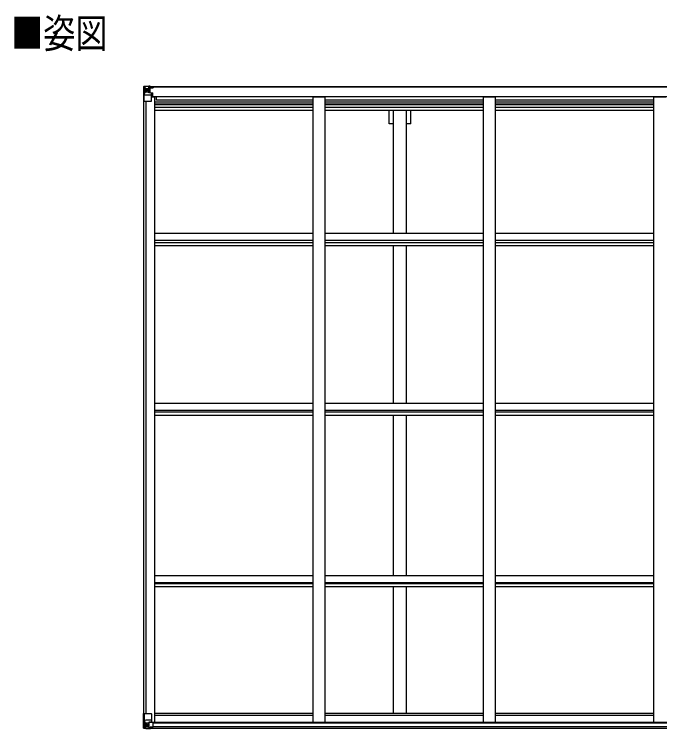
# Model space of a CAD drawing. Units: millimetres, scale not verified. Extents: x -10512 to 10512, y -7425 to 7425.
# Drawn here: x -4554 to -1841, y -725 to 2280 of the extents above; entities that cross this region are included whole.
import ezdxf
from ezdxf.enums import TextEntityAlignment as Align

# ---------------------------------------------------------------- set-up
doc = ezdxf.new("R2010")
doc.units = ezdxf.units.MM
doc.header["$LTSCALE"] = 40
for name, color, linetype in [('0-2_USER1', 3, 'Continuous'), ('0-4_YKK_13', 4, 'Continuous'), ('0-5_YKK_A1', 4, 'Continuous')]:
    doc.layers.add(name, color=color, linetype=linetype)
doc.styles.add('ＭＳ ゴシック', font='')
doc.styles.get('ＭＳ ゴシック').set_extended_font_data('MS Gothic')

msp = doc.modelspace()

# ---------------------------------------------------------------- linework, layer by layer
at = {"layer": '0-4_YKK_13'}
for p, q in [((-4011.12, 1974.63), (-4011.12, 1974.59)), ((-4010.19, 1975.63), (-4010.18, 1975.63)), ((-4010.19, 1975.59), (-4010.19, 1975.63)), ((-4001.22, 1976.02), (-4009.14, 1975.54)), ((-4008.28, 1974.57), (-4008.28, 1974.51)), ((-4008.28, 1913.92), (-4008.28, 1974.51)), ((-4007.73, 1940.8), (-4003.59, 1952.89)), ((-4004.31, 1971.13), (-4007.05, 1974.8)), ((-4003.46, 1967.62), (-4001.12, 1967.68)), ((-4003.46, 1954.15), (-4003.46, 1967.62)), ((-4001.12, 1954.12), (-4003.46, 1954.15)), ((-3989.12, 1976.81), (-4001.12, 1976.02)), ((-4001.12, 1967.68), (-3989.12, 1967.68)), ((-4001.12, 1954.12), (-3989.12, 1954.12)), ((-4001.12, 1954.12), (-4001.12, 1954.12)), ((-3995.64, 1960.48), (-3995.64, 1959.52)), ((-3990.12, 1967.68), (-3989.12, 1967.68)), ((-3982.62, 1977.32), (-3989.12, 1976.92)), ((-3989.12, 1950.82), (-3989.12, 1976.92)), ((-3989.12, 1976.04), (-3982.62, 1976.43)), ((-3987.62, 1971.21), (-3989.12, 1971.21)), ((-3987.62, 1967.68), (-3989.12, 1967.68)), ((-3987.62, 1954.12), (-3989.12, 1954.12)), ((-3982.62, 1975.51), (-3987.62, 1975.42)), ((-3987.12, 1970.85), (-3987.62, 1970.85)), ((-3983.62, 1965.92), (-3987.62, 1965.92)), ((-3983.62, 1957.72), (-3987.62, 1957.72)), ((-3987.52, 1969.55), (-3983.62, 1969.55)), ((-3987.13, 1969.76), (-3987.13, 1969.93)), ((-3987.13, 1969.93), (-3987.12, 1969.93)), ((-3987.12, 1971.88), (-3987.12, 1969.93)), ((-3979.12, 1971.88), (-3987.12, 1971.88)), ((-3979.12, 1971.85), (-3987.12, 1971.85)), ((-3977.12, 1970.01), (-3987.12, 1969.93)), ((-3983.62, 1949.82), (-3983.62, 1969.79)), ((-3982.62, 1976.43), (-3982.62, 1977.32)), ((-3982.62, 1975.92), (-3982.62, 1976.43)), ((-3982.62, 1975.92), (-3982.62, 1975.51)), ((-3982.62, 1975.51), (-3982.62, 1974.69)), ((-3980.62, 1972.63), (-3980.62, 1971.88)), ((-3977.62, 1975.12), (-3977.62, 1974.69)), ((-3977.32, 1975.12), (-3977.62, 1975.12)), ((-3977.32, 1975.12), (-3975.63, 1974.69)), ((-3977.12, 1971.62), (-3972.12, 1971.62)), ((-3977.12, 1970.01), (-3977.12, 1971.62)), ((-3972.12, 1972.63), (-3972.12, 1971.62)), ((-3972.12, 1971.62), (-3971.12, 1971.62)), ((-3971.12, 1971.62), (-3971.12, 1972.63)), ((-3971.12, 1971.62), (-3971.12, 1970.05)), ((-3971.12, 1969.94), (-3971.12, 1970.05)), ((-4007.73, 1940.8), (-4001.12, 1940.59)), ((-4001.12, 1940.59), (-3977.12, 1940.59)), ((-3988.3, 1950.57), (-3977.95, 1948.91)), ((-3988.3, 1949.93), (-3988.3, 1950.57)), ((-3977.95, 1948.28), (-3988.3, 1949.93)), ((-3977.95, 1948.91), (-3977.95, 1948.28)), ((-3977.67, 1948.83), (-3973.62, 1948.8)), ((-3977.12, 1914.92), (-3977.12, 1948.02)), ((-3972.62, 1936.92), (-3977.12, 1936.92)), ((-3956.62, 1933), (-3977.12, 1933)), ((-3972.62, 1948.79), (-3973.62, 1948.8)), ((-3973.62, 1947.07), (-3972.62, 1947.07)), ((-3972.62, 1933), (-3972.62, 1948.79)), ((-4008.28, 1913.92), (-3978.12, 1913.92)), ((-4011.12, -661.17), (-3978.12, -661.17)), ((-4011.12, -721.88), (-4011.12, -661.17)), ((-4008.28, -661.17), (-4008.28, -721.76)), ((-4007.73, -688.06), (-4001.12, -687.84)), ((-4007.73, -688.06), (-4003.59, -700.14)), ((-4001.12, -687.84), (-3977.12, -687.84)), ((-3977.12, -662.17), (-3977.12, -695.27)), ((-4004.31, -718.38), (-4007.05, -722.05)), ((-4001.12, -701.37), (-4003.46, -701.41)), ((-4003.46, -701.41), (-4003.46, -714.88)), ((-4003.46, -714.88), (-4001.12, -714.94)), ((-4001.12, -701.37), (-4001.12, -701.37)), ((-3989.12, -701.37), (-4001.12, -701.37)), ((-4001.12, -714.93), (-3989.12, -714.93)), ((-3996.6, -707.73), (-3996.6, -706.77)), ((-3989.12, -697.39), (-3982.62, -697.39)), ((-3989.12, -697.39), (-3989.12, -724.17)), ((-3977.95, -695.53), (-3988.3, -697.18)), ((-3988.3, -697.18), (-3988.3, -697.39)), ((-3985.6, -697.39), (-3977.95, -696.17)), ((-3982.62, -697.39), (-3973.62, -697.42)), ((-3982.62, -724.57), (-3982.62, -718.63)), ((-3973.62, -719.2), (-3982.62, -719.26)), ((-3977.95, -696.17), (-3977.95, -695.53)), ((-3972.62, -698.33), (-3972.62, -718.48)), ((-4010.19, -722.84), (-4010.18, -722.89)), ((-4001.22, -723.27), (-4009.14, -722.8)), ((-4008.28, -721.83), (-4008.28, -721.76)), ((-3989.12, -724.06), (-4001.12, -723.28))]:
    msp.add_line(p, q, dxfattribs=at)
for points in [[(-4011.12, 1974.59), (-4011.12, 1913.92), (-4008.28, 1913.92)], [(-4010.18, 1975.63), (-4001.12, 1976.19), (-3989.12, 1976.92)], [(-3997.56, 1961.44), (-3998.52, 1961.44), (-3998.52, 1962.4), (-3997.56, 1962.4)], [(-3996.6, 1963.36), (-3996.6, 1964.32), (-3995.64, 1964.32), (-3995.64, 1963.36)], [(-3995.64, 1959.52), (-3996.6, 1959.52), (-3996.6, 1960.48)], [(-3994.68, 1962.4), (-3993.72, 1962.4), (-3993.72, 1961.44), (-3994.68, 1961.44)], [(-3982.62, 1975.92), (-3987.62, 1975.92), (-3987.62, 1950.46)], [(-3972.12, 1969.89), (-3987.12, 1969.76), (-3987.13, 1969.76)], [(-3987.12, 1970.85), (-3979.12, 1970.85), (-3979.12, 1972.63)], [(-3977.12, 1970.01), (-3977.12, 1970), (-3971.12, 1970.05)], [(-3973.62, 1948.8), (-3973.62, 1947.07), (-3977.12, 1947.05)], [(-3997.56, -709.65), (-3998.52, -709.65), (-3998.52, -708.69), (-3997.56, -708.69)], [(-3996.6, -706.77), (-3995.64, -706.77), (-3995.64, -707.73)], [(-3995.64, -710.61), (-3995.64, -711.57), (-3996.6, -711.57), (-3996.6, -710.61)], [(-3994.68, -708.69), (-3993.72, -708.69), (-3993.72, -709.65), (-3994.68, -709.65)], [(-3972.62, -718.48), (-3972.64, -718.59), (-3982.62, -718.63)], [(-4010.18, -722.89), (-4001.12, -723.44), (-3982.62, -724.57)]]:
    msp.add_lwpolyline(points, dxfattribs=at)
for centre in [(-3996.12, 1961.92), (-3996.12, -709.17)]:
    msp.add_circle(centre, 5.3, dxfattribs=at)
for centre, radius, start, end in [((-4010.13, 1974.63), 0.999, 93.4424, 179.95083), ((-4010.13, 1974.59), 0.999, 93.4424, 179.95083), ((-4010.12, 1974.63), 1, 93.50017, 180.00079), ((-4008.97, 1988.24), 12.7, 269.24466, 275.10311), ((-4007, 1974.63), 1.28, 131.17831, 182.45895), ((-3997.56, 1963.36), 0.96, 270, 0), ((-3997.56, 1960.48), 0.96, 0, 90), ((-3994.68, 1963.36), 0.96, 180, 270), ((-3994.68, 1960.48), 0.96, 90, 180), ((-3987.12, 1972.38), 0.5, 179.99802, 269.99691), ((-3987.12, 1972.35), 0.5, 180.00109, 270.00109), ((-3987.12, 1969.43), 0.5, 90.52895, 180.04464), ((-3987.11, 1969.25), 0.513, 91.88028, 181.04707), ((-3971.99, 1977.58), 7.69, 268.96999, 276.43426), ((-3988.19, 1951.5), 0.937, 182.32209, 263.26766), ((-3988.19, 1950.86), 0.937, 182.32209, 263.26766), ((-3978.06, 1947.98), 0.937, 2.32209, 83.26766), ((-3978.06, 1947.35), 0.937, 2.32209, 83.26766), ((-3978.12, 1914.92), 1, 270, 0), ((-3978.12, -662.17), 1, 0, 90), ((-3997.56, -707.73), 0.96, 270, 0), ((-3997.56, -710.61), 0.96, 0, 90), ((-3994.68, -707.73), 0.96, 180, 270), ((-3994.68, -710.61), 0.96, 90, 180), ((-3988.19, -698.12), 0.937, 96.73234, 129.06602), ((-3978.06, -694.6), 0.937, 276.73234, 357.67791), ((-3978.06, -695.23), 0.937, 276.73234, 357.67791), ((-4010.13, -721.84), 0.999, 180.04917, 266.5576), ((-4010.13, -721.88), 0.999, 180.04917, 266.5576), ((-4010.12, -721.89), 1, 179.99921, 266.49983), ((-4008.97, -735.49), 12.7, 84.89689, 90.75534), ((-4007, -721.88), 1.28, 177.54105, 228.82169)]:
    msp.add_arc(centre, radius, start, end, dxfattribs=at)
for centre, major_axis, ratio, start_param, end_param in [((-3809.19, 1987.94), (201, 12.36), 0.060933, 3.1373463, 3.1378449), ((-4008.19, 1975.71), (2, 0.12), 0.060933, 3.1378449, 4.2119296), ((-4007.99, 1972.61), (-0.02, 3), 0.466854, 5.5234897, 6.1575023), ((-4006.33, 1967.54), (0.03, 5), 0.573921, 4.7320603, 5.5159136), ((-4004.86, 1954.17), (0, 3), 0.468246, 4.2703918, 4.7058971), ((-4082.87, 1967.68), (81.75, 0), 0.061163, 0, 0.0007725), ((-4007.01, 1943.15), (0.85, 2.32), 0.403757, 2.3087461, 3.2744049), ((-4007.01, -690.4), (0.85, -2.32), 0.403757, 3.0087805, 3.9744392), ((-4006.33, -714.8), (0.03, -5), 0.573921, 0.7672717, 1.551125), ((-4004.86, -701.43), (0, -3), 0.468246, 1.5772882, 2.0127935), ((-4082.87, -714.93), (81.75, 0), 0.061163, 6.2824128, 6.2831853), ((-3973.62, -698.33), (1, -0.021), 0.906239, 0.0187047, 1.589501), ((-3973.62, -718.49), (1, 0.012), 0.707053, 4.7036637, 6.124411), ((-4008.19, -722.96), (2, -0.12), 0.060933, 2.0712557, 3.1453404), ((-3809.19, -735.2), (201, -12.36), 0.060933, 3.1453404, 3.145839), ((-4007.99, -719.87), (-0.02, -3), 0.466854, 0.125683, 0.7596956)]:
    msp.add_ellipse(centre, major_axis=major_axis, ratio=ratio, start_param=start_param, end_param=end_param, dxfattribs=at)
at = {"layer": '0-5_YKK_A1'}
for p, q in [((1021.38, 1974.69), (-3987.62, 1974.69)), ((1021.38, 1972.63), (-3987.62, 1972.63)), ((-3977.12, 1932.4), (-3964.12, 1932.4)), ((-3964.12, -697.53), (-3964.12, 1932.4)), ((-3956.62, 1934.42), (990.38, 1934.42)), ((-3956.62, 1919.35), (-3956.62, 1934.42)), ((-3298.12, -697.53), (-3298.12, 1932.4)), ((-3298.12, 1932.4), (-3248.12, 1932.4)), ((-3248.12, -697.53), (-3248.12, 1932.4)), ((-2582.12, -697.53), (-2582.12, 1932.4)), ((-2582.12, 1932.4), (-2532.12, 1932.4)), ((-2532.12, -697.53), (-2532.12, 1932.4)), ((-1866.12, -697.53), (-1866.12, 1932.4)), ((-1866.12, 1932.4), (-1816.12, 1932.4)), ((-4009.12, -661.17), (-4009.12, 1913.92)), ((-4000.12, -661.17), (-4000.12, 1913.92)), ((-3999.42, -661.17), (-3999.42, 1913.92)), ((-3298.12, 1909.99), (-3964.12, 1909.99)), ((-3964.12, 1902.92), (-3298.12, 1902.92)), ((-3298.12, 1899.13), (-3964.12, 1899.13)), ((-3298.12, 1919.35), (-3956.62, 1919.35)), ((-2582.12, 1919.35), (-3248.12, 1919.35)), ((-2582.12, 1909.99), (-3248.12, 1909.99)), ((-3248.12, 1902.92), (-2582.12, 1902.92)), ((-2582.12, 1899.13), (-3248.12, 1899.13)), ((-1866.12, 1919.35), (-2532.12, 1919.35)), ((-1866.12, 1909.99), (-2532.12, 1909.99)), ((-2532.12, 1902.92), (-1866.12, 1902.92)), ((-1866.12, 1899.13), (-2532.12, 1899.13)), ((-3298.12, 1887.78), (-3964.12, 1887.78)), ((-3298.12, 1874.96), (-3964.12, 1874.96)), ((-2582.12, 1887.78), (-3248.12, 1887.78)), ((-2582.12, 1874.96), (-3248.12, 1874.96)), ((-2978.32, 1818.69), (-2978.32, 1874.96)), ((-2960.62, 1357.39), (-2960.62, 1874.96)), ((-2905.62, 1357.39), (-2905.62, 1874.96)), ((-2887.92, 1818.69), (-2887.92, 1874.96)), ((-1866.12, 1887.78), (-2532.12, 1887.78)), ((-1866.12, 1874.96), (-2532.12, 1874.96)), ((-2960.62, 1818.69), (-2978.32, 1818.69)), ((-2887.92, 1818.69), (-2905.62, 1818.69)), ((-3298.12, 1357.39), (-3964.12, 1357.39)), ((-2582.12, 1357.39), (-3248.12, 1357.39)), ((-1866.12, 1357.39), (-2532.12, 1357.39)), ((-3298.12, 1328.43), (-3964.12, 1328.43)), ((-2582.12, 1328.43), (-3248.12, 1328.43)), ((-1866.12, 1328.43), (-2532.12, 1328.43)), ((-3298.12, 1318.27), (-3964.12, 1318.27)), ((-3298.12, 1305.43), (-3964.12, 1305.43)), ((-2582.12, 1318.27), (-3248.12, 1318.27)), ((-2582.12, 1305.43), (-3248.12, 1305.43)), ((-2960.62, 642.61), (-2960.62, 1305.43)), ((-2905.62, 642.61), (-2905.62, 1305.43)), ((-1866.12, 1318.27), (-2532.12, 1318.27)), ((-1866.12, 1305.43), (-2532.12, 1305.43)), ((-3298.12, 642.61), (-3964.12, 642.61)), ((-2582.12, 642.61), (-3248.12, 642.61)), ((-1866.12, 642.61), (-2532.12, 642.61)), ((-3298.12, 613.17), (-3964.12, 613.17)), ((-3298.12, 606.02), (-3964.12, 606.02)), ((-2582.12, 613.17), (-3248.12, 613.17)), ((-2582.12, 606.02), (-3248.12, 606.02)), ((-1866.12, 613.17), (-2532.12, 613.17)), ((-1866.12, 606.02), (-2532.12, 606.02)), ((-3298.12, 593.06), (-3964.12, 593.06)), ((-2582.12, 593.06), (-3248.12, 593.06)), ((-2960.62, -81.3), (-2960.62, 593.06)), ((-2905.62, -81.3), (-2905.62, 593.06)), ((-1866.12, 593.06), (-2532.12, 593.06)), ((-3298.12, -81.3), (-3964.12, -81.3)), ((-2582.12, -81.3), (-3248.12, -81.3)), ((-2711.12, -82.3), (-2711.12, -80.12)), ((-1866.12, -81.3), (-2532.12, -81.3)), ((-3298.12, -111.06), (-3964.12, -111.06)), ((-3298.12, -115.36), (-3964.12, -115.36)), ((-2582.12, -111.06), (-3248.12, -111.06)), ((-2582.12, -115.36), (-3248.12, -115.36)), ((-1866.12, -111.06), (-2532.12, -111.06)), ((-1866.12, -115.36), (-2532.12, -115.36)), ((-3298.12, -128.37), (-3964.12, -128.37)), ((-2582.12, -128.37), (-3248.12, -128.37)), ((-2960.62, -660.29), (-2960.62, -128.37)), ((-2905.62, -660.29), (-2905.62, -128.37)), ((-2750.09, -127.62), (-2750.09, -128.81)), ((-1866.12, -128.37), (-2532.12, -128.37)), ((-3298.44, -660.29), (-3964.44, -660.29)), ((-2582.44, -660.29), (-3248.44, -660.29)), ((-1866.44, -660.29), (-2532.44, -660.29)), ((-3298.71, -669.42), (-3964.71, -669.42)), ((-2582.71, -669.42), (-3248.71, -669.42)), ((-1866.71, -669.42), (-2532.71, -669.42)), ((-3973.16, -697.53), (1006.91, -697.53)), ((-3972.62, -699.88), (1006.38, -699.88)), ((-3972.62, -715.54), (1006.38, -715.54)), ((-3982.62, -722.03), (1016.38, -722.03)), ((-3982.62, -722.97), (1016.38, -722.97))]:
    msp.add_line(p, q, dxfattribs=at)

# ---------------------------------------------------------------- texts
at = {"layer": '0-2_USER1', "style": 'ＭＳ ゴシック', "width": 0.8}
msp.add_text('■姿図', height=123.8, dxfattribs=at).set_placement((-4567.79, 2100.82), align=Align.BOTTOM_LEFT)

doc.saveas('drawing.dxf')
